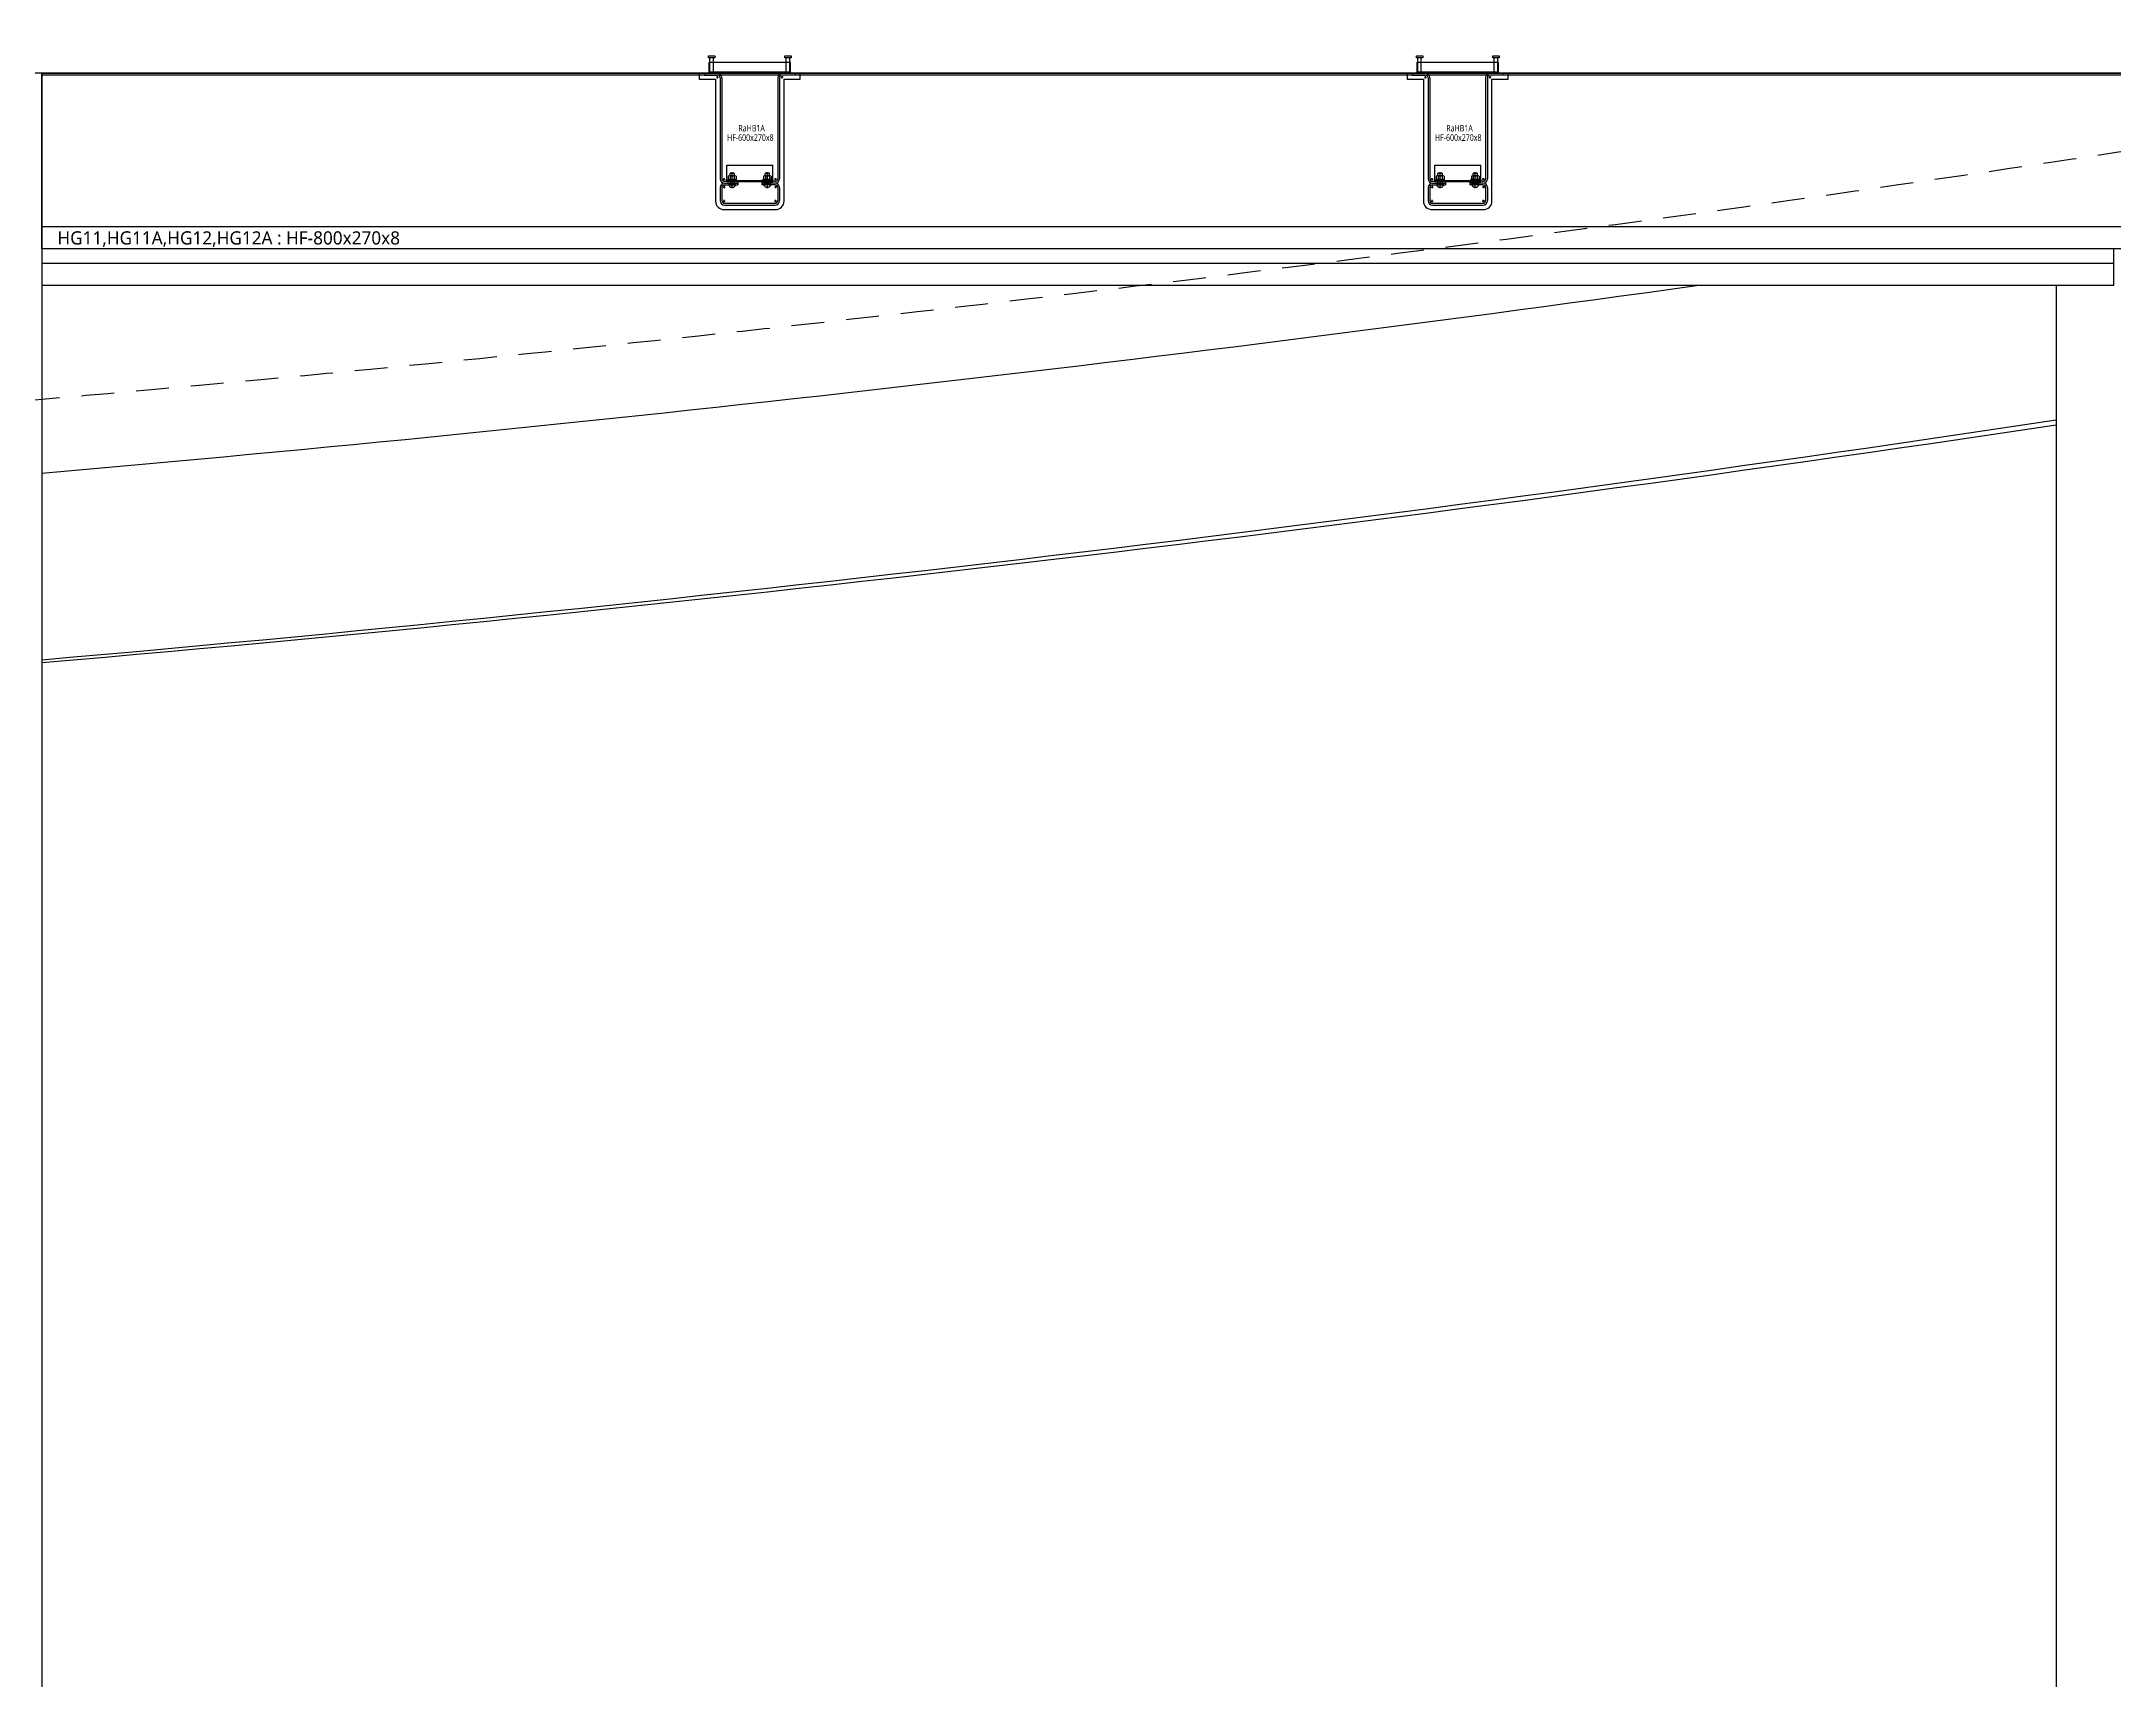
# Model space of a CAD drawing. Header units: millimetres. Extents: x 367092 to 767578, y 396038 to 811791.
# Drawn here: x 721144 to 730585, y 471354 to 478820 of the extents above; entities that cross this region are included whole.
import ezdxf
from ezdxf.enums import TextEntityAlignment as Align

# ---------------------------------------------------------------- set-up
doc = ezdxf.new("R2010")
doc.units = ezdxf.units.MM
doc.header["$LTSCALE"] = 100
doc.header["$MEASUREMENT"] = 0
doc.header["$PDSIZE"] = -10
doc.linetypes.add('HID', pattern=[2.5, 1.5, -1])
doc.linetypes.add('HIDDEN', pattern=[9.525, 6.35, -3.175])
doc.layers.get('0').update_dxf_attribs({"linetype": 'CONTINUOUS'})
doc.layers.get('Defpoints').update_dxf_attribs({"color": 171, "linetype": 'CONTINUOUS'})
for name, color, linetype in [('02-COL', 2, 'CONTINUOUS'), ('BOLT', 8, 'CONTINUOUS'), ('cen', 14, 'CONTINUOUS'), ('CON', 2, 'CONTINUOUS'), ('ELE-6', 8, 'CONTINUOUS'), ('ELE-6 (251)', 251, 'CONTINUOUS'), ('ELE6', 8, 'CONTINUOUS'), ('FIN(내화피복)', 8, 'CONTINUOUS'), ('HF', 3, 'CONTINUOUS'), ('plate', 8, 'CONTINUOUS'), ('SASAC 도면번호', 6, 'CONTINUOUS'), ('STUD', 6, 'CONTINUOUS')]:
    doc.layers.add(name, color=color, linetype=linetype)
doc.styles.add('TE', font='malgun_0.ttf')
doc.styles.add('나눔바른고딕', font='NanumBarunGothic.ttf')

# ---------------------------------------------------------------- blocks, each defined once
blk = doc.blocks.new('*U325')
at = {"layer": 'BOLT'}
for p, q in [((-20, 0), (20, 0)), ((-20, 0), (-20, -4.5)), ((-17, 18), (17, 18)), ((20, 0), (20, -4.5)), ((-20, -4.5), (20, -4.5)), ((-18, -18.8), (-18, -6.2)), ((-13.5, -4.5), (13.5, -4.5)), ((-13.5, -20.5), (13.5, -20.5)), ((-10, -20.5), (-10, -31.2)), ((-10, -31.2), (-8, -33.2)), ((-10, -31.2), (10, -31.2)), ((-9, -18.8), (-9, -6.2)), ((-8, -33.2), (8, -33.2)), ((10, -31.2), (8, -33.2)), ((9, -18.8), (9, -6.2)), ((10, -20.5), (10, -31.2)), ((18, -18.8), (18, -6.2))]:
    blk.add_line(p, q, dxfattribs=at)
at = {"layer": 'BOLT', "linetype": 'HIDDEN'}
for p, q in [((-10, 18), (-10, 0)), ((10, 18), (10, 0))]:
    blk.add_line(p, q, dxfattribs=at)
at = {"layer": 'BOLT'}
for centre, radius, start, end in [((0, 13.3), 17.6, 15.51871, 164.48129), ((-13.5, -11.2), 6.71, 47.89655, 132.10345), ((-13.5, -13.8), 6.71, 227.89655, 312.10345), ((0, -28.7), 24.2, 68.21321, 111.78679), ((0, 3.7), 24.2, 248.21321, 291.78679), ((13.5, -11.2), 6.71, 47.89655, 132.10345), ((13.5, -13.8), 6.71, 227.89655, 312.10345)]:
    blk.add_arc(centre, radius, start, end, dxfattribs=at)
at = {"layer": 'cen'}
blk.add_line((0, 35.8), (0, -38.3), dxfattribs=at)
blk = doc.blocks.new('SB16')
at = {"layer": 'STUD'}
for p, q in [((-8, 0), (-8, 70)), ((8, 0), (8, 70))]:
    blk.add_line(p, q, dxfattribs=at)
blk.add_lwpolyline([(-14.5, 70), (-14.5, 80), (14.5, 80), (14.5, 70)], close=True, dxfattribs=at)
blk = doc.blocks.new('*U207')
at = {"layer": 'Defpoints'}
blk.add_point((0, 0), dxfattribs=at)
at = {"layer": 'HF'}
for p, q in [((-207, 0), (-147, 0)), ((-207, 0), (-207, -8)), ((207, 0), (147, 0)), ((207, 0), (207, -8)), ((-207, -8), (-147, -8)), ((-135, -20), (-135, -480)), ((-127, -20), (-127, -480)), ((127, -20), (127, -480)), ((135, -20), (135, -480)), ((207, -8), (147, -8)), ((-135, -520), (-135, -580)), ((-127, -520), (-127, -580)), ((-115, -492), (-55, -492)), ((-115, -500), (-55, -500)), ((-115, -508), (-55, -508)), ((-55, -492), (-55, -500)), ((-55, -500), (-55, -508)), ((115, -492), (55, -492)), ((55, -492), (55, -500)), ((115, -500), (55, -500)), ((55, -500), (55, -508)), ((115, -508), (55, -508)), ((127, -520), (127, -580)), ((135, -520), (135, -580)), ((-115, -592), (115, -592)), ((-115, -600), (115, -600))]:
    blk.add_line(p, q, dxfattribs=at)
for centre, radius, start, end in [((-147, -20), 20, 0, 90), ((147, -20), 20, 90, 180), ((-147, -20), 12, 0, 90), ((147, -20), 12, 90, 180), ((-115, -480), 20, 180, 270), ((-115, -520), 20, 90, 180), ((-115, -480), 12, 180, 270), ((-115, -520), 12, 90, 180), ((115, -480), 12, 270, 360), ((115, -480), 20, 270, 360), ((115, -520), 20, 0, 90), ((115, -520), 12, 360, 450), ((-115, -580), 20, 180, 270), ((-115, -580), 12, 180, 270), ((115, -580), 12, 270, 360), ((115, -580), 20, 270, 360)]:
    blk.add_arc(centre, radius, start, end, dxfattribs=at)
blk = doc.blocks.new('*U326')
for p, q in [((185, 0), (185, -50)), ((-185, 0), (-185, -50)), ((-185, 0), (185, 0)), ((-185, -50), (185, -50))]:
    blk.add_line(p, q)
at = {"linetype": 'ByBlock'}
blk.add_line((-185, -6), (185, -6), dxfattribs=at)
at = {"layer": 'Defpoints'}
blk.add_point((0, -50), dxfattribs=at)
blk = doc.blocks.new('RaHB1A-SEC')
at = {"layer": 'cen'}
for p, q in [((-152, -18), (-142, -18)), ((-147, -23), (-147, -13)), ((152, -18), (142, -18)), ((147, -23), (147, -13)), ((-122, -482), (-112, -482)), ((-122, -518), (-112, -518)), ((-117, -487), (-117, -477)), ((-117, -513), (-117, -523)), ((122, -482), (112, -482)), ((122, -518), (112, -518)), ((117, -487), (117, -477)), ((117, -513), (117, -523)), ((-122, -582), (-112, -582)), ((-117, -587), (-117, -577)), ((122, -582), (112, -582)), ((117, -587), (117, -577))]:
    blk.add_line(p, q, dxfattribs=at)
at = {"layer": 'plate'}
for p, q in [((-105, -494), (-105, -419)), ((-105, -419), (105, -419)), ((105, -494), (105, -419))]:
    blk.add_line(p, q, dxfattribs=at)
for points in [[(-105, -488), (105, -488)], [(105, -494), (-105, -494)]]:
    blk.add_lwpolyline(points, dxfattribs=at)
at = {"layer": 'BOLT', "rotation": 180}
for p in [(-80, -488), (80, -488)]:
    blk.add_blockref('*U325', p, dxfattribs=at)
at = {"layer": 'plate'}
blk.add_blockref('*U207', (0, 0), dxfattribs=at)
at = {"layer": 'plate', "xscale": -1, "rotation": 180}
blk.add_blockref('*U326', (0, 0), dxfattribs=at)
at = {"layer": 'STUD'}
for p in [(-174, 0), (174, 0)]:
    blk.add_blockref('SB16', p, dxfattribs=at)
at = {"layer": 'Defpoints', "style": '나눔바른고딕', "width": 0.8}
for s, p in [('HF-600x270x8', (2.3, -292.8)), ('RaHB1A', (8.2, -250.1))]:
    blk.add_text(s, height=30, dxfattribs=at).set_placement(p, align=Align.MIDDLE_CENTER)
blk = doc.blocks.new('*U214')
at = {"layer": 'ELE6', "ltscale": 0.1}
for p, q in [((12896.3, -8), (0, -8)), ((12896.3, -700), (0, -700))]:
    blk.add_line(p, q, dxfattribs=at)
blk.add_lwpolyline([(12896.3, -800), (0, -800), (0, 0), (12896.3, 0)], close=True, dxfattribs=at)
at = {"layer": 'Defpoints', "style": 'TE'}
blk.add_text('HG11,HG11A,HG12,HG12A : HF-800x270x8', height=60, dxfattribs=at).set_placement((851, -749.7), align=Align.MIDDLE_CENTER)
blk = doc.blocks.new('경사로 종단면 난간입면')
at = {"layer": 'ELE-6 (251)', "ltscale": 10000}
for p, q in [((62490.2, -32415.2), (62490.2, -32250)), ((53053.7, -32315.2), (62490.2, -32315.2)), ((53053.7, -32415.2), (62490.2, -32415.2))]:
    blk.add_line(p, q, dxfattribs=at)
at = {"layer": 'ELE-6 (251)', "linetype": 'HID'}
blk.add_arc((40431, 113386.9), 146864.5, 270.319524, 280.323526, dxfattribs=at)
at = {"layer": 'ELE-6 (251)', "ltscale": 10000}
for centre, radius, start, end in [((40281, 113036.9), 146864.5, 274.989268, 277.952174), ((40264.3, 112308), 146986.6, 274.991622, 278.593568), ((40431, 112186.9), 146864.5, 274.930529, 278.535024)]:
    blk.add_arc(centre, radius, start, end, dxfattribs=at)

msp = doc.modelspace()

# ---------------------------------------------------------------- block references
at = {"layer": 'SASAC 도면번호'}
msp.add_blockref('경사로 종단면 난간입면', (668091.8, 510124.8), dxfattribs=at)

# ---------------------------------------------------------------- next in the draw order: linework, layer by layer
at = {"layer": 'CON', "ltscale": 0.1}
msp.add_lwpolyline([(734575.8, 478674.8), (720634.8, 478674.8), (720634.8, 478666.8), (720694.8, 478666.8, -0.414214), (720706.8, 478654.8), (720706.8, 478194.8, 0.414214), (720726.8, 478174.8, 0.414214), (720706.8, 478154.8), (720706.8, 478094.8, 0.414214), (720726.8, 478074.8), (720641.8, 478074.8), (720641.8, 477824.8), (720341.8, 477824.8), (720341.8, 480424.8)], format="xyb", dxfattribs=at)
at = {"layer": 'ELE-6', "ltscale": 10000}
msp.add_line((721145.5, 478674.8), (721145.5, 469174.8), dxfattribs=at)
at = {"layer": 'ELE-6 (251)', "ltscale": 10000}
msp.add_line((730319.6, 477709.5), (730319.6, 469024.8), dxfattribs=at)
at = {"layer": 'FIN(내화피복)', "ltscale": 10000}
for points in [[(724139.6, 478674.8), (724139.6, 478647.8), (724213.6, 478647.8), (724213.6, 478092.8, 0.414214), (724252.6, 478053.8), (724486.6, 478053.8, 0.414214), (724525.6, 478092.8), (724525.6, 478647.8), (724599.6, 478647.8), (724599.6, 478674.8)], [(727363.7, 478674.8), (727363.7, 478647.8), (727437.7, 478647.8), (727437.7, 478092.8, 0.414214), (727476.7, 478053.8), (727710.7, 478053.8, 0.414214), (727749.7, 478092.8), (727749.7, 478647.8), (727823.7, 478647.8), (727823.7, 478674.8)]]:
    msp.add_lwpolyline(points, format="xyb", dxfattribs=at)

# ---------------------------------------------------------------- next in the draw order: block references
at = {"layer": '02-COL'}
msp.add_blockref('*U214', (721145.5, 478674.8), dxfattribs=at)
at = {"layer": 'SASAC 도면번호'}
for p in [(724369.6, 478674.8), (727593.7, 478674.8)]:
    msp.add_blockref('RaHB1A-SEC', p, dxfattribs=at)

doc.saveas('drawing.dxf')
